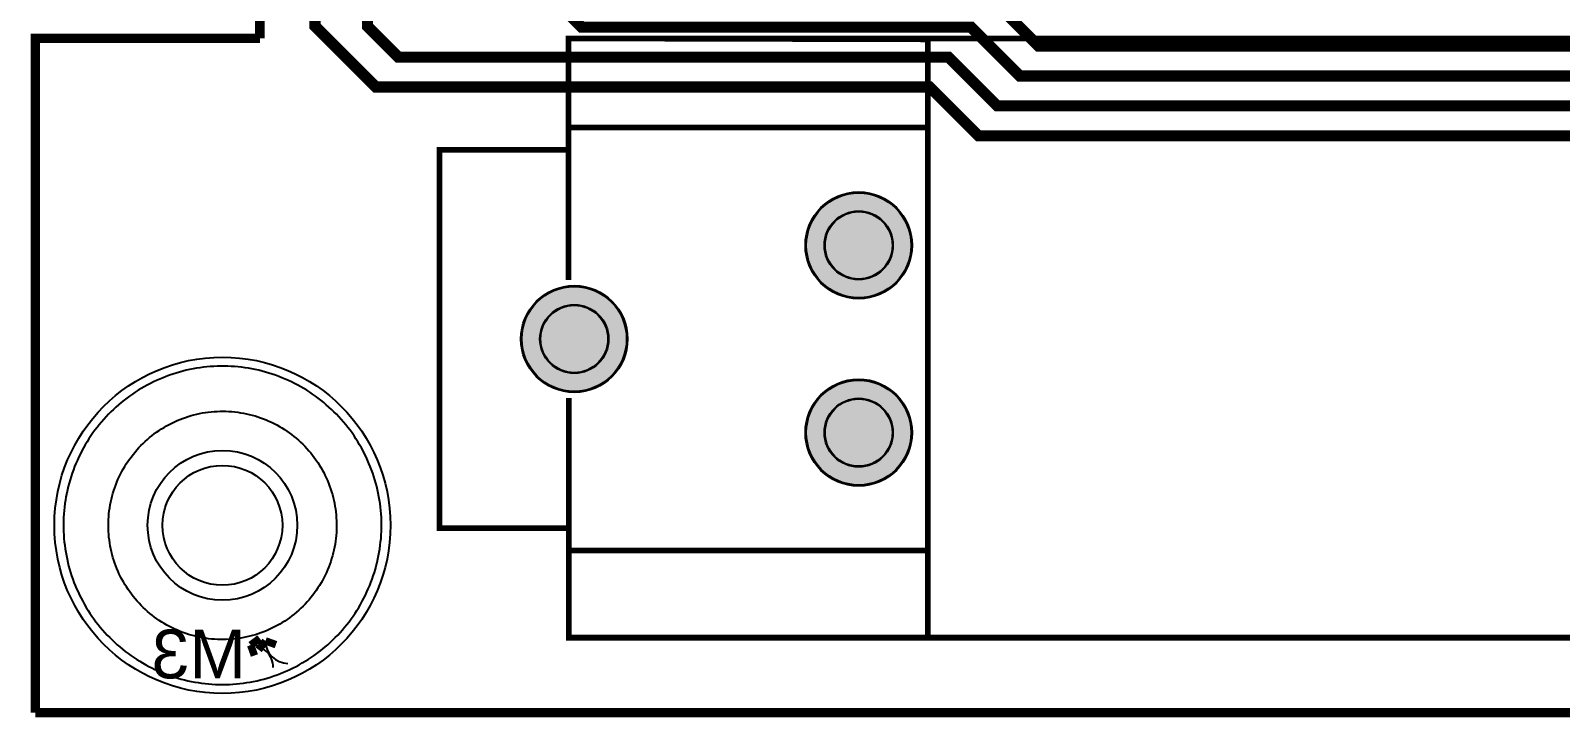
# Model space of a CAD drawing. Header units: millimetres. Extents: x -6 to 120, y -1 to 100.
# Drawn here: x -0.13 to 40.75, y -0.13 to 18.21 of the extents above; entities that cross this region are included whole.
import ezdxf

# ---------------------------------------------------------------- set-up
doc = ezdxf.new("R2010")
doc.units = ezdxf.units.MM
for name, color, linetype, true_color in [('BoardOutLine', 7, 'Continuous', 0xff00ff), ('BottomLayer', 7, 'Continuous', 0x0000ff), ('BottomSilkLayer', 7, 'Continuous', 0x66cc33), ('BottomSolderMaskLayer', 7, 'Continuous', 0xaa00ff), ('Multi-Layer', 7, 'Continuous', 0xc0c0c0), ('TopLayer', 7, 'Continuous', 0xff0000), ('TopSilkLayer', 7, 'Continuous', 0xffcc00), ('TopSolderMaskLayer', 7, 'Continuous', 0x800080)]:
    doc.layers.add(name, color=color, linetype=linetype, true_color=true_color)
doc.styles.get("Standard").update_dxf_attribs({"font": 'arial.ttf'})

msp = doc.modelspace()

# ---------------------------------------------------------------- hatches: boundary and pattern name
at = {"layer": 'BottomSolderMaskLayer'}
for points in [[(20.575, 12.475, 1), (23.425, 12.475, 1)], [(12.975, 9.975, 1), (15.825, 9.975, 1)], [(20.575, 7.475, 1), (23.425, 7.475, 1)]]:
    msp.add_hatch(color=256, dxfattribs=at).paths.add_polyline_path(points)
at = {"layer": 'Multi-Layer'}
for points in [[(20.6, 12.475, 1), (23.4, 12.475, 1)], [(13, 9.975, 1), (15.8, 9.975, 1)], [(20.6, 7.475, 1), (23.4, 7.475, 1)]]:
    msp.add_hatch(color=256, dxfattribs=at).paths.add_polyline_path(points)
at = {"layer": 'TopSolderMaskLayer'}
for points in [[(20.575, 12.475, 1), (23.425, 12.475, 1)], [(12.975, 9.975, 1), (15.825, 9.975, 1)], [(20.575, 7.475, 1), (23.425, 7.475, 1)]]:
    msp.add_hatch(color=256, dxfattribs=at).paths.add_polyline_path(points)

# ---------------------------------------------------------------- linework, layer by layer
at = {"layer": 'BoardOutLine', "const_width": 0.254}
for points in [[(0, 99.999), (120, 99.999), (120, -0.001), (0, -0.001)], [(6, 18), (6, 42)], [(6, 18), (0, 18), (0, 0)]]:
    msp.add_lwpolyline(points, dxfattribs=at)
at = {"layer": 'BottomLayer'}
for points in [[(5.001, 0.75), (5.094, 0.751), (5.187, 0.754), (5.28, 0.759), (5.373, 0.767), (5.466, 0.776), (5.558, 0.787), (5.65, 0.8), (5.742, 0.815), (5.833, 0.833), (5.924, 0.852), (6.015, 0.873), (6.105, 0.896), (6.195, 0.921), (6.284, 0.949), (6.372, 0.978), (6.46, 1.009), (6.547, 1.042), (6.633, 1.076), (6.718, 1.113), (6.803, 1.152), (6.887, 1.192), (6.97, 1.234), (7.052, 1.278), (7.133, 1.324), (7.213, 1.372), (7.292, 1.421), (7.369, 1.472), (7.446, 1.525), (7.522, 1.579), (7.596, 1.635), (7.669, 1.693), (7.741, 1.752), (7.811, 1.813), (7.88, 1.875), (7.948, 1.939), (8.014, 2.004), (8.079, 2.071), (8.142, 2.139), (8.204, 2.208), (8.265, 2.279), (8.324, 2.351), (8.381, 2.424), (8.436, 2.499), (8.49, 2.575), (8.542, 2.652), (8.593, 2.73), (8.642, 2.809), (8.689, 2.889), (8.734, 2.971), (8.778, 3.053), (8.819, 3.136), (8.859, 3.22), (8.897, 3.305), (8.934, 3.391), (8.968, 3.477), (9, 3.564), (9.031, 3.652), (9.059, 3.741), (9.086, 3.83), (9.111, 3.92), (9.133, 4.01), (9.154, 4.101), (9.173, 4.192), (9.189, 4.283), (9.204, 4.375), (9.217, 4.467), (9.227, 4.56), (9.236, 4.652), (9.242, 4.745), (9.247, 4.838), (9.25, 4.931), (9.25, 5.024), (9.249, 5.117), (9.245, 5.21), (9.239, 5.303), (9.232, 5.396), (9.222, 5.488), (9.21, 5.58), (9.197, 5.672), (9.181, 5.764), (9.163, 5.855), (9.143, 5.946), (9.122, 6.037), (9.098, 6.127), (9.072, 6.216), (9.045, 6.305), (9.015, 6.393), (8.984, 6.481), (8.95, 6.568), (8.915, 6.654), (8.878, 6.739), (8.839, 6.824), (8.798, 6.907), (8.756, 6.99), (8.711, 7.072), (8.665, 7.152), (8.617, 7.232), (8.567, 7.311), (8.516, 7.388), (8.463, 7.465), (8.408, 7.54), (8.352, 7.614), (8.294, 7.686), (8.234, 7.758), (8.173, 7.828), (8.11, 7.897), (8.046, 7.964), (7.98, 8.03), (7.913, 8.095), (7.845, 8.158), (7.775, 8.219), (7.704, 8.279), (7.632, 8.338), (7.558, 8.394), (7.483, 8.45), (7.407, 8.503), (7.33, 8.555), (7.251, 8.605), (7.172, 8.653), (7.091, 8.7), (7.01, 8.745), (6.927, 8.788), (6.844, 8.829), (6.76, 8.869), (6.675, 8.906), (6.589, 8.942), (6.502, 8.976), (6.415, 9.008), (6.327, 9.038), (6.238, 9.066), (6.149, 9.092), (6.059, 9.116), (5.968, 9.138), (5.878, 9.159), (5.786, 9.177), (5.695, 9.193), (5.603, 9.207), (5.511, 9.219), (5.418, 9.23), (5.325, 9.238), (5.233, 9.244), (5.14, 9.248), (5.047, 9.25), (4.954, 9.25), (4.861, 9.248), (4.768, 9.244), (4.675, 9.238), (4.582, 9.23), (4.49, 9.219), (4.397, 9.207), (4.306, 9.193), (4.214, 9.177), (4.123, 9.159), (4.032, 9.138), (3.942, 9.116), (3.852, 9.092), (3.762, 9.066), (3.674, 9.038), (3.586, 9.008), (3.498, 8.976), (3.412, 8.942), (3.326, 8.906), (3.241, 8.869), (3.156, 8.829), (3.073, 8.788), (2.99, 8.745), (2.909, 8.7), (2.828, 8.653), (2.749, 8.605), (2.671, 8.555), (2.593, 8.503), (2.517, 8.45), (2.442, 8.394), (2.369, 8.338), (2.296, 8.279), (2.225, 8.219), (2.155, 8.158), (2.087, 8.095), (2.02, 8.03), (1.954, 7.964), (1.89, 7.897), (1.828, 7.828), (1.766, 7.758), (1.707, 7.686), (1.649, 7.614), (1.592, 7.54), (1.538, 7.465), (1.484, 7.388), (1.433, 7.311), (1.383, 7.232), (1.335, 7.152), (1.289, 7.072), (1.245, 6.99), (1.202, 6.907), (1.161, 6.824), (1.122, 6.739), (1.085, 6.654), (1.05, 6.568), (1.016, 6.481), (0.985, 6.393), (0.955, 6.305), (0.928, 6.216), (0.902, 6.127), (0.879, 6.037), (0.857, 5.946), (0.837, 5.855), (0.819, 5.764), (0.804, 5.672), (0.79, 5.58), (0.778, 5.488), (0.769, 5.396), (0.761, 5.303), (0.755, 5.21), (0.752, 5.117), (0.75, 5.024), (0.751, 4.931), (0.753, 4.838), (0.758, 4.745), (0.764, 4.652), (0.773, 4.56), (0.784, 4.467), (0.796, 4.375), (0.811, 4.283), (0.828, 4.192), (0.846, 4.101), (0.867, 4.01), (0.89, 3.92), (0.914, 3.83), (0.941, 3.741), (0.97, 3.652), (1, 3.564), (1.032, 3.477), (1.067, 3.391), (1.103, 3.305), (1.141, 3.22), (1.181, 3.136), (1.223, 3.053), (1.266, 2.971), (1.311, 2.889), (1.358, 2.809), (1.407, 2.73), (1.458, 2.652), (1.51, 2.575), (1.564, 2.499), (1.62, 2.424), (1.677, 2.351), (1.736, 2.279), (1.796, 2.208), (1.858, 2.139), (1.921, 2.071), (1.986, 2.004), (2.052, 1.939), (2.12, 1.875), (2.189, 1.813), (2.26, 1.752), (2.331, 1.693), (2.404, 1.635), (2.479, 1.579), (2.554, 1.525), (2.631, 1.472), (2.709, 1.421), (2.788, 1.372), (2.867, 1.324), (2.948, 1.278), (3.03, 1.234), (3.113, 1.192), (3.197, 1.152), (3.282, 1.113), (3.367, 1.076), (3.454, 1.042), (3.541, 1.009), (3.628, 0.978), (3.717, 0.949), (3.806, 0.921), (3.895, 0.896), (3.985, 0.873), (4.076, 0.852), (4.167, 0.833), (4.258, 0.815), (4.35, 0.8), (4.442, 0.787), (4.535, 0.776), (4.627, 0.767), (4.72, 0.759), (4.813, 0.754), (4.906, 0.751), (4.999, 0.75)], [(1.951, 4.997), (1.952, 5.076), (1.955, 5.154), (1.96, 5.233), (1.967, 5.311), (1.976, 5.39), (1.987, 5.468), (2, 5.545), (2.016, 5.623), (2.033, 5.699), (2.052, 5.776), (2.073, 5.852), (2.096, 5.927), (2.121, 6.002), (2.148, 6.076), (2.177, 6.149), (2.207, 6.222), (2.24, 6.293), (2.274, 6.364), (2.311, 6.434), (2.349, 6.503), (2.388, 6.571), (2.43, 6.638), (2.473, 6.704), (2.518, 6.769), (2.565, 6.832), (2.613, 6.894), (2.663, 6.955), (2.714, 7.015), (2.767, 7.074), (2.821, 7.131), (2.877, 7.186), (2.935, 7.24), (2.993, 7.293), (3.053, 7.344), (3.114, 7.393), (3.177, 7.441), (3.241, 7.488), (3.306, 7.532), (3.372, 7.575), (3.439, 7.616), (3.507, 7.656), (3.576, 7.693), (3.646, 7.729), (3.717, 7.763), (3.789, 7.796), (3.862, 7.826), (3.935, 7.854), (4.01, 7.881), (4.084, 7.906), (4.16, 7.928), (4.236, 7.949), (4.312, 7.968), (4.389, 7.984), (4.467, 7.999), (4.544, 8.012), (4.622, 8.023), (4.701, 8.032), (4.779, 8.038), (4.858, 8.043), (4.937, 8.046), (5.015, 8.046), (5.094, 8.045), (5.173, 8.041), (5.251, 8.036), (5.33, 8.028), (5.408, 8.019), (5.486, 8.007), (5.563, 7.994), (5.641, 7.978), (5.717, 7.961), (5.794, 7.941), (5.87, 7.92), (5.945, 7.896), (6.019, 7.871), (6.093, 7.844), (6.166, 7.814), (6.239, 7.783), (6.31, 7.75), (6.381, 7.716), (6.451, 7.679), (6.52, 7.641), (6.587, 7.601), (6.654, 7.559), (6.72, 7.515), (6.784, 7.47), (6.847, 7.423), (6.91, 7.374), (6.97, 7.324), (7.03, 7.273), (7.088, 7.219), (7.145, 7.165), (7.2, 7.109), (7.254, 7.051), (7.306, 6.992), (7.357, 6.932), (7.406, 6.87), (7.454, 6.808), (7.499, 6.744), (7.544, 6.679), (7.586, 6.612), (7.627, 6.545), (7.666, 6.477), (7.704, 6.407), (7.739, 6.337), (7.773, 6.266), (7.805, 6.194), (7.835, 6.121), (7.863, 6.047), (7.889, 5.973), (7.913, 5.898), (7.936, 5.822), (7.956, 5.746), (7.974, 5.67), (7.991, 5.593), (8.005, 5.515), (8.017, 5.437), (8.028, 5.359), (8.036, 5.281), (8.042, 5.202), (8.047, 5.124), (8.049, 5.045), (8.049, 4.966), (8.047, 4.887), (8.043, 4.808), (8.037, 4.73), (8.029, 4.651), (8.019, 4.573), (8.007, 4.495), (7.993, 4.418), (7.977, 4.34), (7.959, 4.264), (7.939, 4.187), (7.917, 4.112), (7.893, 4.036), (7.867, 3.962), (7.84, 3.888), (7.81, 3.815), (7.778, 3.743), (7.745, 3.671), (7.71, 3.601), (7.673, 3.531), (7.634, 3.463), (7.593, 3.395), (7.551, 3.328), (7.507, 3.263), (7.461, 3.199), (7.413, 3.136), (7.364, 3.074), (7.314, 3.013), (7.262, 2.954), (7.208, 2.896), (7.153, 2.84), (7.096, 2.785), (7.038, 2.732), (6.979, 2.68), (6.918, 2.629), (6.856, 2.58), (6.793, 2.533), (6.729, 2.488), (6.663, 2.444), (6.597, 2.402), (6.529, 2.361), (6.46, 2.322), (6.39, 2.286), (6.32, 2.251), (6.248, 2.217), (6.176, 2.186), (6.103, 2.157), (6.029, 2.129), (5.954, 2.103), (5.879, 2.08), (5.803, 2.058), (5.727, 2.038), (5.65, 2.02), (5.573, 2.004), (5.495, 1.991), (5.417, 1.979), (5.339, 1.969), (5.26, 1.961), (5.182, 1.956), (5.103, 1.952), (5.024, 1.95), (4.945, 1.951), (4.866, 1.953), (4.788, 1.958), (4.709, 1.964), (4.631, 1.973), (4.552, 1.983), (4.475, 1.996), (4.397, 2.01), (4.32, 2.027), (4.243, 2.046), (4.167, 2.066), (4.092, 2.089), (4.017, 2.113), (3.942, 2.139), (3.869, 2.168), (3.796, 2.198), (3.724, 2.23), (3.653, 2.264), (3.582, 2.3), (3.513, 2.337), (3.445, 2.377), (3.377, 2.418), (3.311, 2.461), (3.246, 2.505), (3.182, 2.551), (3.119, 2.599), (3.058, 2.649), (2.998, 2.7), (2.939, 2.752), (2.881, 2.806), (2.825, 2.862), (2.771, 2.919), (2.718, 2.977), (2.666, 3.037), (2.616, 3.098), (2.568, 3.16), (2.521, 3.224), (2.476, 3.288), (2.433, 3.354), (2.391, 3.421), (2.351, 3.489), (2.313, 3.558), (2.276, 3.628), (2.242, 3.699), (2.209, 3.771), (2.178, 3.843), (2.149, 3.917), (2.122, 3.991), (2.097, 4.066), (2.074, 4.141), (2.053, 4.217), (2.034, 4.293), (2.016, 4.37), (2.001, 4.448), (1.988, 4.526), (1.977, 4.604), (1.967, 4.682), (1.96, 4.76), (1.955, 4.839), (1.952, 4.918), (1.951, 4.997)]]:
    msp.add_lwpolyline(points, close=True, dxfattribs=at)
at = {"layer": 'BottomSilkLayer', "const_width": 0.2}
for points in [[(5.754, 1.803), (5.994, 1.983)], [(5.754, 1.803), (5.854, 1.523)]]:
    msp.add_lwpolyline(points, dxfattribs=at)
at = {"layer": 'BottomSilkLayer'}
msp.add_circle((5, 5), 4.49, dxfattribs=at)
msp.add_arc((5.754, 1.203), 0.6, 359.9951, 90, dxfattribs=at)
at = {"layer": 'BottomSolderMaskLayer'}
for centre, radius in [((22, 12.475), 1.425), ((22, 12.475), 0.916), ((14.4, 9.975), 1.425), ((14.4, 9.975), 0.916), ((22, 7.475), 1.425), ((22, 7.475), 0.916), ((5, 5), 2)]:
    msp.add_circle(centre, radius, dxfattribs=at)
at = {"layer": 'Multi-Layer'}
for centre, radius in [((22, 12.475), 1.4), ((22, 12.475), 0.9), ((14.4, 9.975), 1.4), ((14.4, 9.975), 0.9), ((22, 7.475), 1.4), ((22, 7.475), 0.9), ((5, 5), 1.6)]:
    msp.add_circle(centre, radius, dxfattribs=at)
at = {"layer": 'TopLayer', "const_width": 0.3}
for points in [[(7.475, 22.625), (7.475, 18.325), (9.101, 16.7), (23.899, 16.7), (25.2, 15.399), (56.8, 15.399), (73.5, 32.1), (76.2, 32.1), (77.409, 33.309), (77.6, 33.309)], [(13.076, 22.625), (13.076, 21.226), (15.301, 19.001), (25.601, 19.001), (26.8, 17.799), (53.1, 17.799), (63.7, 28.4), (63.7, 29.4)], [(8.875, 22.625), (8.875, 18.325), (9.701, 17.5), (24.4, 17.5), (25.7, 16.199), (55.599, 16.199), (67.8, 28.4)], [(11.674, 22.625), (11.674, 21.226), (14.6, 18.3), (25.002, 18.3), (26.302, 16.999), (54.4, 16.999), (65.4, 28)]]:
    msp.add_lwpolyline(points, dxfattribs=at)
at = {"layer": 'TopLayer'}
for points in [[(5.001, 0.75), (5.094, 0.751), (5.187, 0.754), (5.28, 0.759), (5.373, 0.767), (5.466, 0.776), (5.558, 0.787), (5.65, 0.8), (5.742, 0.815), (5.833, 0.833), (5.924, 0.852), (6.015, 0.873), (6.105, 0.896), (6.195, 0.921), (6.284, 0.949), (6.372, 0.978), (6.46, 1.009), (6.547, 1.042), (6.633, 1.076), (6.718, 1.113), (6.803, 1.152), (6.887, 1.192), (6.97, 1.234), (7.052, 1.278), (7.133, 1.324), (7.213, 1.372), (7.292, 1.421), (7.369, 1.472), (7.446, 1.525), (7.522, 1.579), (7.596, 1.635), (7.669, 1.693), (7.741, 1.752), (7.811, 1.813), (7.88, 1.875), (7.948, 1.939), (8.014, 2.004), (8.079, 2.071), (8.142, 2.139), (8.204, 2.208), (8.265, 2.279), (8.324, 2.351), (8.381, 2.424), (8.436, 2.499), (8.49, 2.575), (8.542, 2.652), (8.593, 2.73), (8.642, 2.809), (8.689, 2.889), (8.734, 2.971), (8.778, 3.053), (8.819, 3.136), (8.859, 3.22), (8.897, 3.305), (8.934, 3.391), (8.968, 3.477), (9, 3.564), (9.031, 3.652), (9.059, 3.741), (9.086, 3.83), (9.111, 3.92), (9.133, 4.01), (9.154, 4.101), (9.173, 4.192), (9.189, 4.283), (9.204, 4.375), (9.217, 4.467), (9.227, 4.56), (9.236, 4.652), (9.242, 4.745), (9.247, 4.838), (9.25, 4.931), (9.25, 5.024), (9.249, 5.117), (9.245, 5.21), (9.239, 5.303), (9.232, 5.396), (9.222, 5.488), (9.21, 5.58), (9.197, 5.672), (9.181, 5.764), (9.163, 5.855), (9.143, 5.946), (9.122, 6.037), (9.098, 6.127), (9.072, 6.216), (9.045, 6.305), (9.015, 6.393), (8.984, 6.481), (8.95, 6.568), (8.915, 6.654), (8.878, 6.739), (8.839, 6.824), (8.798, 6.907), (8.756, 6.99), (8.711, 7.072), (8.665, 7.152), (8.617, 7.232), (8.567, 7.311), (8.516, 7.388), (8.463, 7.465), (8.408, 7.54), (8.352, 7.614), (8.294, 7.686), (8.234, 7.758), (8.173, 7.828), (8.11, 7.897), (8.046, 7.964), (7.98, 8.03), (7.913, 8.095), (7.845, 8.158), (7.775, 8.219), (7.704, 8.279), (7.632, 8.338), (7.558, 8.394), (7.483, 8.45), (7.407, 8.503), (7.33, 8.555), (7.251, 8.605), (7.172, 8.653), (7.091, 8.7), (7.01, 8.745), (6.927, 8.788), (6.844, 8.829), (6.76, 8.869), (6.675, 8.906), (6.589, 8.942), (6.502, 8.976), (6.415, 9.008), (6.327, 9.038), (6.238, 9.066), (6.149, 9.092), (6.059, 9.116), (5.968, 9.138), (5.878, 9.159), (5.786, 9.177), (5.695, 9.193), (5.603, 9.207), (5.511, 9.219), (5.418, 9.23), (5.325, 9.238), (5.233, 9.244), (5.14, 9.248), (5.047, 9.25), (4.954, 9.25), (4.861, 9.248), (4.768, 9.244), (4.675, 9.238), (4.582, 9.23), (4.49, 9.219), (4.397, 9.207), (4.306, 9.193), (4.214, 9.177), (4.123, 9.159), (4.032, 9.138), (3.942, 9.116), (3.852, 9.092), (3.762, 9.066), (3.674, 9.038), (3.586, 9.008), (3.498, 8.976), (3.412, 8.942), (3.326, 8.906), (3.241, 8.869), (3.156, 8.829), (3.073, 8.788), (2.99, 8.745), (2.909, 8.7), (2.828, 8.653), (2.749, 8.605), (2.671, 8.555), (2.593, 8.503), (2.517, 8.45), (2.442, 8.394), (2.369, 8.338), (2.296, 8.279), (2.225, 8.219), (2.155, 8.158), (2.087, 8.095), (2.02, 8.03), (1.954, 7.964), (1.89, 7.897), (1.828, 7.828), (1.766, 7.758), (1.707, 7.686), (1.649, 7.614), (1.592, 7.54), (1.538, 7.465), (1.484, 7.388), (1.433, 7.311), (1.383, 7.232), (1.335, 7.152), (1.289, 7.072), (1.245, 6.99), (1.202, 6.907), (1.161, 6.824), (1.122, 6.739), (1.085, 6.654), (1.05, 6.568), (1.016, 6.481), (0.985, 6.393), (0.955, 6.305), (0.928, 6.216), (0.902, 6.127), (0.879, 6.037), (0.857, 5.946), (0.837, 5.855), (0.819, 5.764), (0.804, 5.672), (0.79, 5.58), (0.778, 5.488), (0.769, 5.396), (0.761, 5.303), (0.755, 5.21), (0.752, 5.117), (0.75, 5.024), (0.751, 4.931), (0.753, 4.838), (0.758, 4.745), (0.764, 4.652), (0.773, 4.56), (0.784, 4.467), (0.796, 4.375), (0.811, 4.283), (0.828, 4.192), (0.846, 4.101), (0.867, 4.01), (0.89, 3.92), (0.914, 3.83), (0.941, 3.741), (0.97, 3.652), (1, 3.564), (1.032, 3.477), (1.067, 3.391), (1.103, 3.305), (1.141, 3.22), (1.181, 3.136), (1.223, 3.053), (1.266, 2.971), (1.311, 2.889), (1.358, 2.809), (1.407, 2.73), (1.458, 2.652), (1.51, 2.575), (1.564, 2.499), (1.62, 2.424), (1.677, 2.351), (1.736, 2.279), (1.796, 2.208), (1.858, 2.139), (1.921, 2.071), (1.986, 2.004), (2.052, 1.939), (2.12, 1.875), (2.189, 1.813), (2.26, 1.752), (2.331, 1.693), (2.404, 1.635), (2.479, 1.579), (2.554, 1.525), (2.631, 1.472), (2.709, 1.421), (2.788, 1.372), (2.867, 1.324), (2.948, 1.278), (3.03, 1.234), (3.113, 1.192), (3.197, 1.152), (3.282, 1.113), (3.367, 1.076), (3.454, 1.042), (3.541, 1.009), (3.628, 0.978), (3.717, 0.949), (3.806, 0.921), (3.895, 0.896), (3.985, 0.873), (4.076, 0.852), (4.167, 0.833), (4.258, 0.815), (4.35, 0.8), (4.442, 0.787), (4.535, 0.776), (4.627, 0.767), (4.72, 0.759), (4.813, 0.754), (4.906, 0.751), (4.999, 0.75)], [(1.951, 4.997), (1.952, 5.076), (1.955, 5.154), (1.96, 5.233), (1.967, 5.311), (1.976, 5.39), (1.987, 5.468), (2, 5.545), (2.016, 5.623), (2.033, 5.699), (2.052, 5.776), (2.073, 5.852), (2.096, 5.927), (2.121, 6.002), (2.148, 6.076), (2.177, 6.149), (2.207, 6.222), (2.24, 6.293), (2.274, 6.364), (2.311, 6.434), (2.349, 6.503), (2.388, 6.571), (2.43, 6.638), (2.473, 6.704), (2.518, 6.769), (2.565, 6.832), (2.613, 6.894), (2.663, 6.955), (2.714, 7.015), (2.767, 7.074), (2.821, 7.131), (2.877, 7.186), (2.935, 7.24), (2.993, 7.293), (3.053, 7.344), (3.114, 7.393), (3.177, 7.441), (3.241, 7.488), (3.306, 7.532), (3.372, 7.575), (3.439, 7.616), (3.507, 7.656), (3.576, 7.693), (3.646, 7.729), (3.717, 7.763), (3.789, 7.796), (3.862, 7.826), (3.935, 7.854), (4.01, 7.881), (4.084, 7.906), (4.16, 7.928), (4.236, 7.949), (4.312, 7.968), (4.389, 7.984), (4.467, 7.999), (4.544, 8.012), (4.622, 8.023), (4.701, 8.032), (4.779, 8.038), (4.858, 8.043), (4.937, 8.046), (5.015, 8.046), (5.094, 8.045), (5.173, 8.041), (5.251, 8.036), (5.33, 8.028), (5.408, 8.019), (5.486, 8.007), (5.563, 7.994), (5.641, 7.978), (5.717, 7.961), (5.794, 7.941), (5.87, 7.92), (5.945, 7.896), (6.019, 7.871), (6.093, 7.844), (6.166, 7.814), (6.239, 7.783), (6.31, 7.75), (6.381, 7.716), (6.451, 7.679), (6.52, 7.641), (6.587, 7.601), (6.654, 7.559), (6.72, 7.515), (6.784, 7.47), (6.847, 7.423), (6.91, 7.374), (6.97, 7.324), (7.03, 7.273), (7.088, 7.219), (7.145, 7.165), (7.2, 7.109), (7.254, 7.051), (7.306, 6.992), (7.357, 6.932), (7.406, 6.87), (7.454, 6.808), (7.499, 6.744), (7.544, 6.679), (7.586, 6.612), (7.627, 6.545), (7.666, 6.477), (7.704, 6.407), (7.739, 6.337), (7.773, 6.266), (7.805, 6.194), (7.835, 6.121), (7.863, 6.047), (7.889, 5.973), (7.913, 5.898), (7.936, 5.822), (7.956, 5.746), (7.974, 5.67), (7.991, 5.593), (8.005, 5.515), (8.017, 5.437), (8.028, 5.359), (8.036, 5.281), (8.042, 5.202), (8.047, 5.124), (8.049, 5.045), (8.049, 4.966), (8.047, 4.887), (8.043, 4.808), (8.037, 4.73), (8.029, 4.651), (8.019, 4.573), (8.007, 4.495), (7.993, 4.418), (7.977, 4.34), (7.959, 4.264), (7.939, 4.187), (7.917, 4.112), (7.893, 4.036), (7.867, 3.962), (7.84, 3.888), (7.81, 3.815), (7.778, 3.743), (7.745, 3.671), (7.71, 3.601), (7.673, 3.531), (7.634, 3.463), (7.593, 3.395), (7.551, 3.328), (7.507, 3.263), (7.461, 3.199), (7.413, 3.136), (7.364, 3.074), (7.314, 3.013), (7.262, 2.954), (7.208, 2.896), (7.153, 2.84), (7.096, 2.785), (7.038, 2.732), (6.979, 2.68), (6.918, 2.629), (6.856, 2.58), (6.793, 2.533), (6.729, 2.488), (6.663, 2.444), (6.597, 2.402), (6.529, 2.361), (6.46, 2.322), (6.39, 2.286), (6.32, 2.251), (6.248, 2.217), (6.176, 2.186), (6.103, 2.157), (6.029, 2.129), (5.954, 2.103), (5.879, 2.08), (5.803, 2.058), (5.727, 2.038), (5.65, 2.02), (5.573, 2.004), (5.495, 1.991), (5.417, 1.979), (5.339, 1.969), (5.26, 1.961), (5.182, 1.956), (5.103, 1.952), (5.024, 1.95), (4.945, 1.951), (4.866, 1.953), (4.788, 1.958), (4.709, 1.964), (4.631, 1.973), (4.552, 1.983), (4.475, 1.996), (4.397, 2.01), (4.32, 2.027), (4.243, 2.046), (4.167, 2.066), (4.092, 2.089), (4.017, 2.113), (3.942, 2.139), (3.869, 2.168), (3.796, 2.198), (3.724, 2.23), (3.653, 2.264), (3.582, 2.3), (3.513, 2.337), (3.445, 2.377), (3.377, 2.418), (3.311, 2.461), (3.246, 2.505), (3.182, 2.551), (3.119, 2.599), (3.058, 2.649), (2.998, 2.7), (2.939, 2.752), (2.881, 2.806), (2.825, 2.862), (2.771, 2.919), (2.718, 2.977), (2.666, 3.037), (2.616, 3.098), (2.568, 3.16), (2.521, 3.224), (2.476, 3.288), (2.433, 3.354), (2.391, 3.421), (2.351, 3.489), (2.313, 3.558), (2.276, 3.628), (2.242, 3.699), (2.209, 3.771), (2.178, 3.843), (2.149, 3.917), (2.122, 3.991), (2.097, 4.066), (2.074, 4.141), (2.053, 4.217), (2.034, 4.293), (2.016, 4.37), (2.001, 4.448), (1.988, 4.526), (1.977, 4.604), (1.967, 4.682), (1.96, 4.76), (1.955, 4.839), (1.952, 4.918), (1.951, 4.997)]]:
    msp.add_lwpolyline(points, close=True, dxfattribs=at)
at = {"layer": 'TopSilkLayer'}
for points, const_width in [([(23.85, 18), (14.25, 18), (14.25, 11.548)], 0.152), ([(14.251, 18), (23.851, 17.975), (23.851, 2), (14.251, 2), (14.251, 8.402)], 0.152), ([(23.851, 18), (68.15, 18)], 0.152), ([(14.25, 15.625), (23.85, 15.625)], 0.152), ([(14.251, 15.027), (10.802, 15.027), (10.802, 4.925), (14.251, 4.925), (14.251, 5.324)], 0.152), ([(14.251, 4.325), (23.851, 4.325)], 0.152), ([(23.851, 2), (68.15, 2)], 0.152), ([(6.149, 1.914), (5.969, 1.674)], 0.2), ([(6.149, 1.914), (6.429, 1.814)], 0.2)]:
    msp.add_lwpolyline(points, dxfattribs=dict(at, const_width=const_width))
msp.add_circle((5, 5), 4.49, dxfattribs=at)
msp.add_arc((6.749, 1.914), 0.6, 180, 270, dxfattribs=at)
at = {"layer": 'TopSolderMaskLayer'}
for centre, radius in [((22, 12.475), 1.425), ((22, 12.475), 0.916), ((14.4, 9.975), 1.425), ((14.4, 9.975), 0.916), ((22, 7.475), 1.425), ((22, 7.475), 0.916), ((5, 5), 2)]:
    msp.add_circle(centre, radius, dxfattribs=at)

# ---------------------------------------------------------------- texts
at = {"layer": 'BottomSilkLayer', "text_generation_flag": 2}
msp.add_text('M3', height=1.3, dxfattribs=at).set_placement((5.627, 0.914))

doc.saveas('drawing.dxf')
